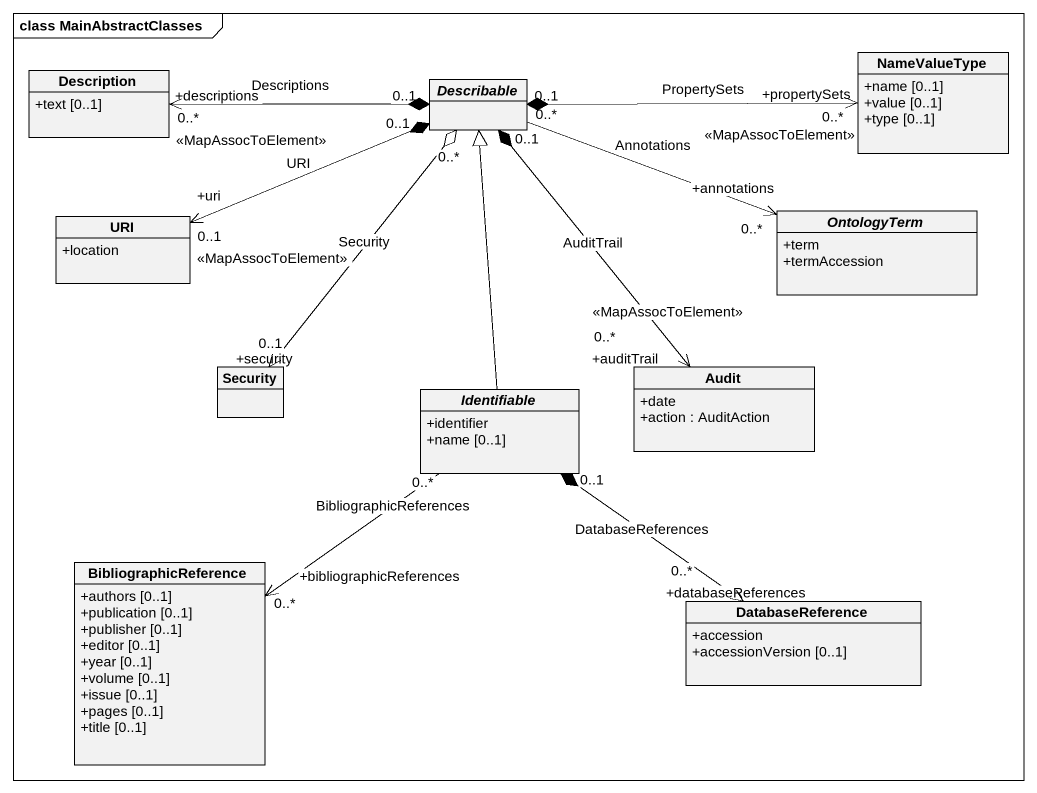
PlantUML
@startuml
mainframe class MainAbstractClasses
hide circle
hide empty members
skinparam classAttributeIconSize 0
class Description {
  +text [0..1]
}
abstract class Describable
class NameValueType {
  +name [0..1]
  +value [0..1]
  +type [0..1]
}
class URI {
  +location
}
abstract class OntologyTerm {
  +term
  +termAccession
}
class Security
abstract class Identifiable {
  +identifier
  +name [0..1]
}
class Audit {
  +date
  +action : AuditAction
}
class BibliographicReference {
  +authors [0..1]
  +publication [0..1]
  +publisher [0..1]
  +editor [0..1]
  +year [0..1]
  +volume [0..1]
  +issue [0..1]
  +pages [0..1]
  +title [0..1]
}
class DatabaseReference {
  +accession
  +accessionVersion [0..1]
}
Describable "0..1" *-left-> "0..*\n+descriptions\n<<MapAssocToElement>>" Description : Descriptions
Describable "0..1" *-right-> "0..*\n+propertySets\n<<MapAssocToElement>>" NameValueType : PropertySets
Describable "0..1" *-left-> "0..1\n+uri\n<<MapAssocToElement>>" URI : URI
Describable "0..*" o--> "0..1\n+security" Security : Security
Describable "0..1" *--> "0..*\n+auditTrail\n<<MapAssocToElement>>" Audit : AuditTrail
OntologyTerm "0..*\n+annotations" <-left- "0..*" Describable : Annotations
Identifiable -up-|> Describable
BibliographicReference "0..*\n+bibliographicReferences" <-up- "0..*" Identifiable : BibliographicReferences
DatabaseReference "0..*\n+databaseReferences" <-up-* "0..1" Identifiable : DatabaseReferences
@enduml
